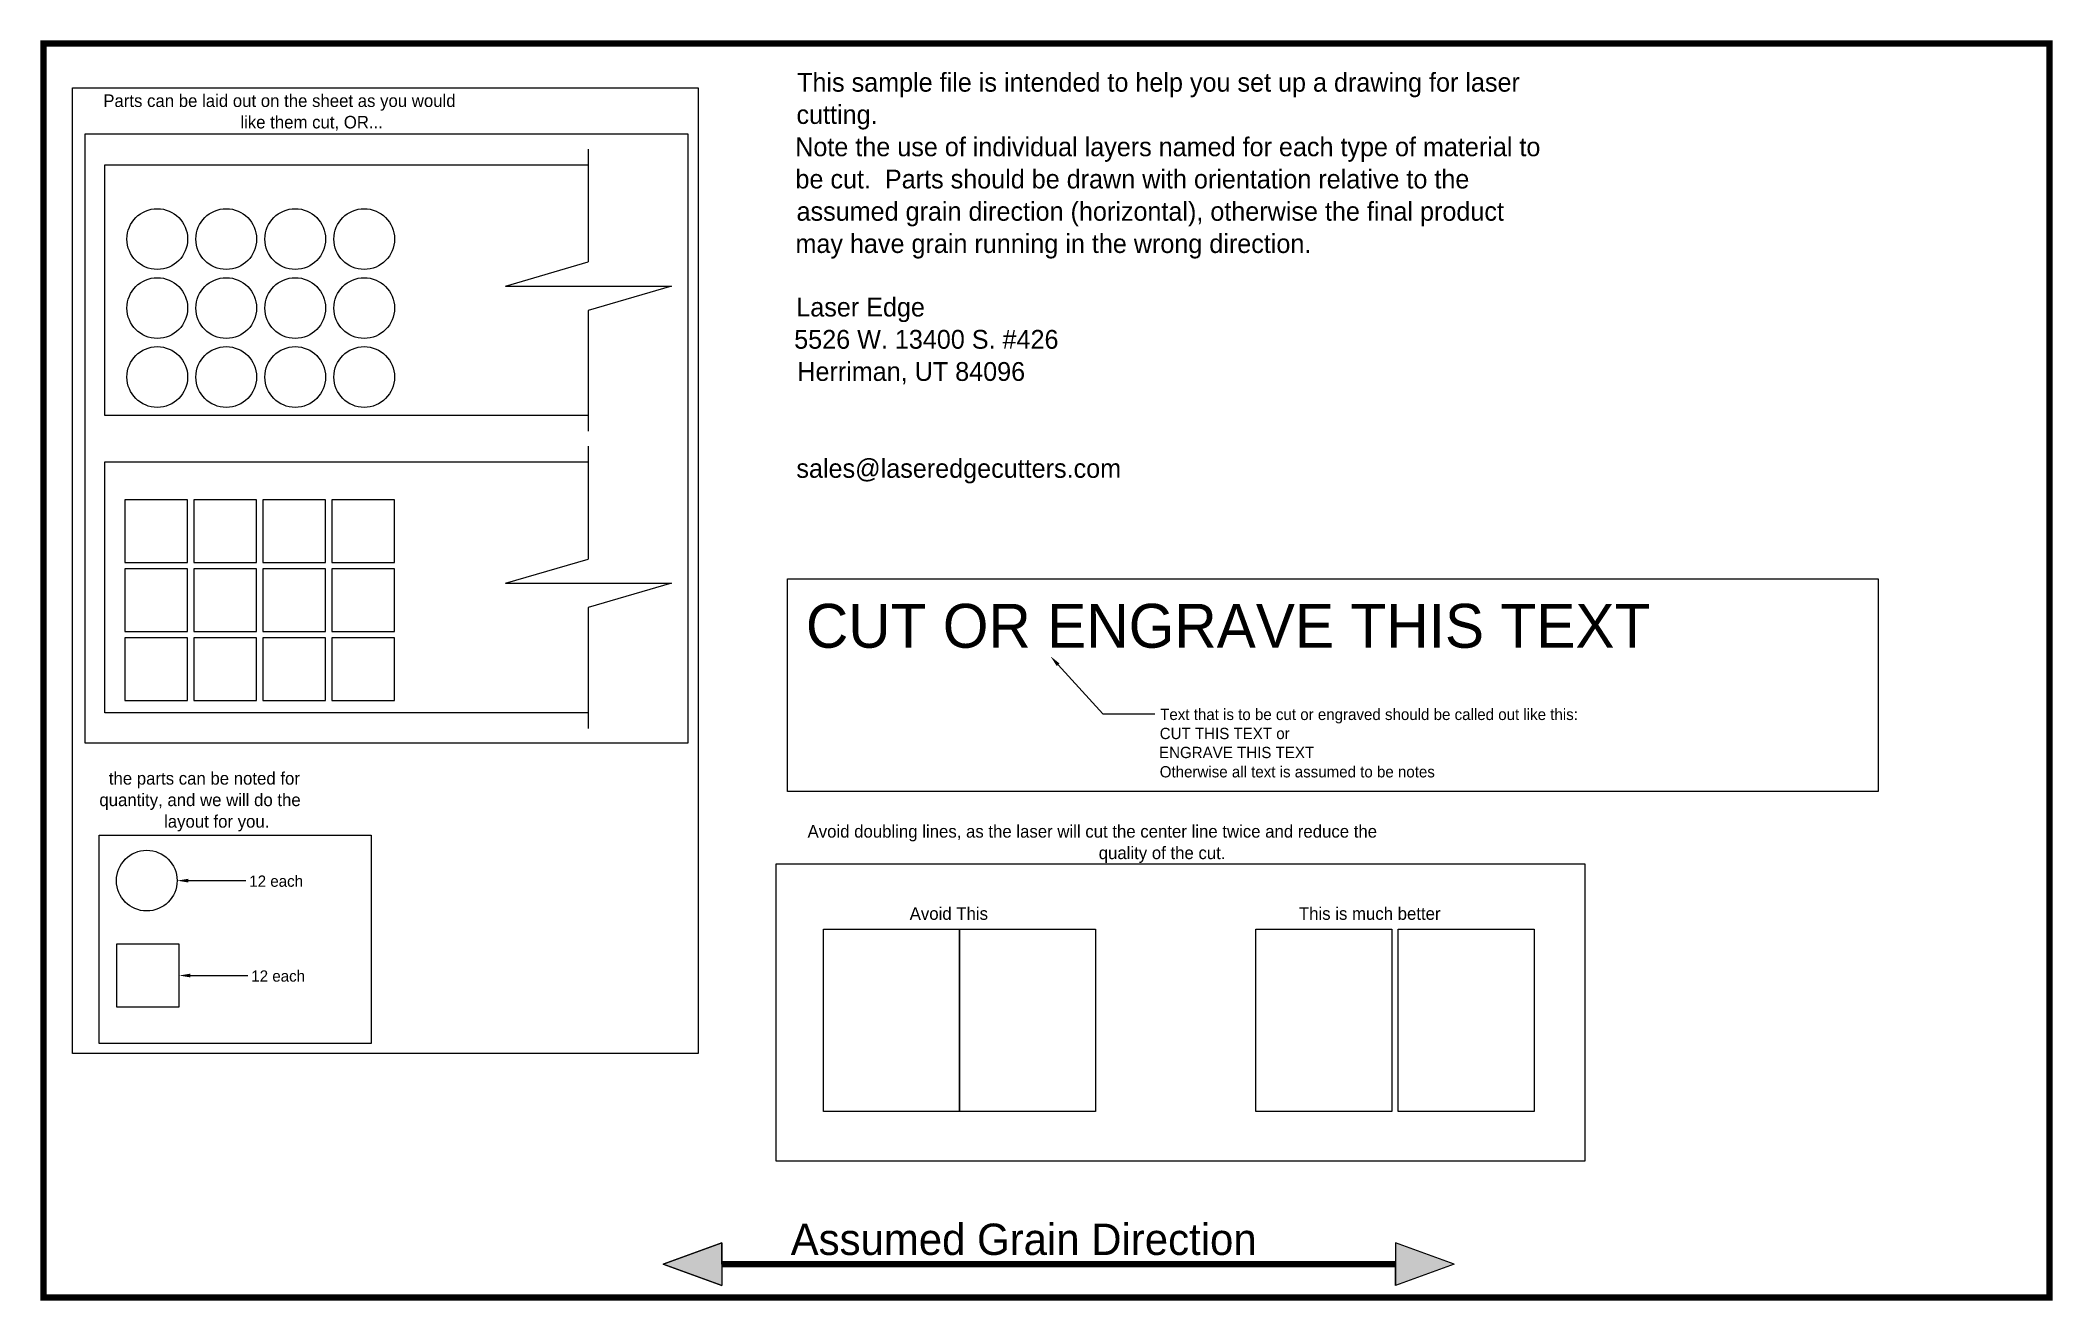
# Model space of a CAD drawing. Extents: x 0.9 to 33, y 0.9 to 21.1.
import ezdxf

# ---------------------------------------------------------------- set-up
doc = ezdxf.new("R2010")
doc.units = 0
doc.header["$MEASUREMENT"] = 0
doc.layers.get('0').update_dxf_attribs({"linetype": 'CONTINUOUS'})
doc.layers.add('1_16_BALSA', color=1, linetype='CONTINUOUS')
doc.layers.add('1_8_BALSA', color=4, linetype='CONTINUOUS')

# ---------------------------------------------------------------- blocks, each defined once
blk = doc.blocks.new('*U3')
for p, q in [((22.564, 1.875), (22.564, 1.191)), ((23.504, 1.533), (22.564, 1.875)), ((23.504, 1.533), (22.564, 1.191))]:
    blk.add_line(p, q)
blk = doc.blocks.new('*U4')
at = {"linetype": 'Continuous'}
for p, q in [((22.564, 1.875), (22.564, 1.533)), ((23.504, 1.533), (22.564, 1.875)), ((23.504, 1.533), (22.564, 1.191)), ((22.564, 1.191), (22.564, 1.533))]:
    blk.add_line(p, q, dxfattribs=at)
blk.add_solid([(22.564, 1.875), (22.564, 1.533), (23.504, 1.533)], dxfattribs=at)
at = {"linetype": 'Continuous', "extrusion": (0, 0, -1)}
blk.add_solid([(-22.564, 1.533), (-23.504, 1.533), (-22.564, 1.191)], dxfattribs=at)
blk = doc.blocks.new('*U5')
at = {"linetype": 'Continuous'}
for p, q in [((11.823, 1.875), (10.884, 1.533)), ((11.823, 1.533), (11.823, 1.875)), ((11.823, 1.191), (10.884, 1.533)), ((11.823, 1.533), (11.823, 1.191))]:
    blk.add_line(p, q, dxfattribs=at)
blk.add_solid([(11.823, 1.875), (10.884, 1.533), (11.823, 1.533)], dxfattribs=at)
at = {"linetype": 'Continuous', "extrusion": (0, 0, -1)}
blk.add_solid([(-10.884, 1.533), (-11.823, 1.533), (-11.823, 1.191)], dxfattribs=at)
blk = doc.blocks.new('*U6')
for p, q in [((10.884, 1.533), (11.823, 1.875)), ((11.823, 1.875), (11.823, 1.191)), ((10.884, 1.533), (11.823, 1.191))]:
    blk.add_line(p, q)
blk = doc.blocks.new('*U7')
blk.add_text('Assumed Grain Direction', height=0.5).set_placement((12.92, 1.68))
blk = doc.blocks.new('*U8')
for s, p in [('Parts can be laid out on the sheet as you would ', (1.955, 19.986)), ('like them cut, OR...', (4.142, 19.644))]:
    blk.add_text(s, height=0.2).set_placement(p)
blk = doc.blocks.new('*U10')
for s, p in [('the parts can be noted for ', (2.044, 9.18)), ('quantity, and we will do the ', (1.893, 8.837)), ('layout for you.', (2.925, 8.494))]:
    blk.add_text(s, height=0.2).set_placement(p)
blk = doc.blocks.new('*U11')
blk.add_lwpolyline([(3.314, 7.649), (3.979, 7.649), (4.228, 7.649)])
blk.add_solid([(3.314, 7.619), (3.134, 7.649), (3.314, 7.679)])
blk = doc.blocks.new('*U12')
blk.add_text('12 each', height=0.18).set_placement((4.285, 7.551))
blk = doc.blocks.new('*U13')
blk.add_lwpolyline([(3.345, 6.136), (4.011, 6.136), (4.26, 6.136)])
blk.add_solid([(3.345, 6.106), (3.165, 6.136), (3.345, 6.166)])
blk = doc.blocks.new('*U14')
blk.add_text('12 each', height=0.18).set_placement((4.317, 6.038))
blk = doc.blocks.new('*U15')
for s, p in [('Avoid doubling lines, as the laser will cut the center line twice and reduce the ', (13.189, 8.335)), ('quality of the cut.', (17.833, 7.992))]:
    blk.add_text(s, height=0.2).set_placement(p)
blk = doc.blocks.new('*U16')
blk.add_text('Avoid This', height=0.2).set_placement((14.818, 7.024))
blk = doc.blocks.new('*U17')
blk.add_text('This is much better', height=0.2).set_placement((21.026, 7.024))
blk = doc.blocks.new('*U18')
blk.add_text('CUT OR ENGRAVE THIS TEXT', height=0.7).set_placement((13.162, 11.363))
blk = doc.blocks.new('*U19')
blk.add_lwpolyline([(19.412, 11.092), (20.123, 10.308), (20.955, 10.308)])
blk.add_solid([(19.39, 11.072), (19.292, 11.225), (19.435, 11.112)])
blk = doc.blocks.new('*U20')
for s, p in [('Text that is to be cut or engraved should be called out like this:', (21.04, 10.21)), ('CUT THIS TEXT or', (21.033, 9.906)), ('ENGRAVE THIS TEXT', (21.022, 9.603)), ('Otherwise all text is assumed to be notes', (21.033, 9.295))]:
    blk.add_text(s, height=0.18).set_placement(p)

msp = doc.modelspace()

# ---------------------------------------------------------------- linework, layer by layer
at = {"const_width": 0.1}
msp.add_lwpolyline([(1, 1), (33, 1), (33, 21), (1, 21)], close=True, dxfattribs=at)
for points in [[(1.464, 20.29), (11.444, 20.29), (11.444, 4.894), (1.464, 4.894)], [(1.666, 19.558), (11.277, 19.558), (11.277, 9.839), (1.666, 9.839)], [(12.869, 12.464), (30.266, 12.464), (30.266, 9.069), (12.869, 9.069)], [(1.889, 8.376), (6.229, 8.376), (6.229, 5.052), (1.889, 5.052)], [(12.687, 7.915), (25.586, 7.915), (25.586, 3.174), (12.687, 3.174)], [(13.442, 6.873), (15.613, 6.873), (15.613, 3.97), (13.442, 3.97)], [(15.613, 6.873), (17.783, 6.873), (17.783, 3.97), (15.613, 3.97)], [(20.338, 6.873), (22.508, 6.873), (22.508, 3.97), (20.338, 3.97)], [(22.608, 6.873), (24.778, 6.873), (24.778, 3.97), (22.608, 3.97)]]:
    msp.add_lwpolyline(points, close=True)
msp.add_lwpolyline([(11.823, 1.533), (22.564, 1.533)], dxfattribs=at)
at = {"layer": '1_16_BALSA'}
for p, q in [((9.692, 19.316), (9.692, 17.519)), ((8.369, 17.131), (9.692, 17.519)), ((8.369, 17.131), (11.016, 17.131)), ((11.016, 17.131), (9.692, 16.743)), ((9.692, 16.743), (9.692, 14.816))]:
    msp.add_line(p, q, dxfattribs=at)
msp.add_lwpolyline([(9.692, 15.066), (1.978, 15.066), (1.978, 19.066), (9.692, 19.066)], dxfattribs=at)
for centre in [(2.817, 17.88), (3.917, 17.88), (5.017, 17.88), (6.117, 17.88), (2.817, 16.78), (3.917, 16.78), (5.017, 16.78), (6.117, 16.78), (2.817, 15.68), (3.917, 15.68), (5.017, 15.68), (6.117, 15.68), (2.649, 7.649)]:
    msp.add_circle(centre, 0.484, dxfattribs=at)
at = {"layer": '1_8_BALSA'}
for p, q in [((9.692, 14.576), (9.692, 12.778)), ((8.369, 12.39), (9.692, 12.778)), ((8.369, 12.39), (11.016, 12.39)), ((11.016, 12.39), (9.692, 12.003)), ((9.692, 12.003), (9.692, 10.076))]:
    msp.add_line(p, q, dxfattribs=at)
msp.add_lwpolyline([(9.692, 10.326), (1.978, 10.326), (1.978, 14.326), (9.692, 14.326)], dxfattribs=at)
for points in [[(2.301, 12.72), (3.301, 12.72), (3.301, 13.72), (2.301, 13.72)], [(3.401, 12.72), (4.401, 12.72), (4.401, 13.72), (3.401, 13.72)], [(4.501, 12.72), (5.501, 12.72), (5.501, 13.72), (4.501, 13.72)], [(5.601, 12.72), (6.601, 12.72), (6.601, 13.72), (5.601, 13.72)], [(2.301, 11.62), (3.301, 11.62), (3.301, 12.62), (2.301, 12.62)], [(3.401, 11.62), (4.401, 11.62), (4.401, 12.62), (3.401, 12.62)], [(4.501, 11.62), (5.501, 11.62), (5.501, 12.62), (4.501, 12.62)], [(5.601, 11.62), (6.601, 11.62), (6.601, 12.62), (5.601, 12.62)], [(2.301, 10.52), (3.301, 10.52), (3.301, 11.52), (2.301, 11.52)], [(3.401, 10.52), (4.401, 10.52), (4.401, 11.52), (3.401, 11.52)], [(4.501, 10.52), (5.501, 10.52), (5.501, 11.52), (4.501, 11.52)], [(5.601, 10.52), (6.601, 10.52), (6.601, 11.52), (5.601, 11.52)], [(2.165, 5.636), (3.165, 5.636), (3.165, 6.636), (2.165, 6.636)]]:
    msp.add_lwpolyline(points, close=True, dxfattribs=at)

# ---------------------------------------------------------------- block references
for name, p in [('*U8', (0, 0)), ('*U18', (0, 0)), ('*U19', (-2.227, 0)), ('*U20', (-2.227, 0)), ('*U10', (0, 0)), ('*U15', (0, 0)), ('*U12', (0, 0)), ('*U11', (0, 0)), ('*U16', (0, 0)), ('*U17', (0, 0)), ('*U13', (0, 0)), ('*U14', (0, 0)), ('*U7', (0, 0)), ('*U6', (0, 0)), ('*U3', (0, 0))]:
    msp.add_blockref(name, p)
at = {"linetype": 'Continuous'}
for name in ['*U5', '*U4']:
    msp.add_blockref(name, (0, 0), dxfattribs=at)

# ---------------------------------------------------------------- texts
for s, p in [('This sample file is intended to help you set up a drawing for laser ', (13.022, 20.23)), ('cutting.', (13.012, 19.716)), ('Note the use of individual layers named for each type of material to ', (12.992, 19.201)), ('be cut.  Parts should be drawn with orientation relative to the ', (12.996, 18.687)), ('assumed grain direction (horizontal), otherwise the final product ', (13.013, 18.172)), ('may have grain running in the wrong direction.', (12.996, 17.658)), ('Laser Edge', (13.009, 16.645)), ('5526 W. 13400 S. #426', (12.976, 16.131)), ('Herriman, UT 84096', (13.025, 15.618)), ('sales@laseredgecutters.com', (13.011, 14.073))]:
    msp.add_text(s, height=0.3).set_placement(p)

doc.saveas('drawing.dxf')
